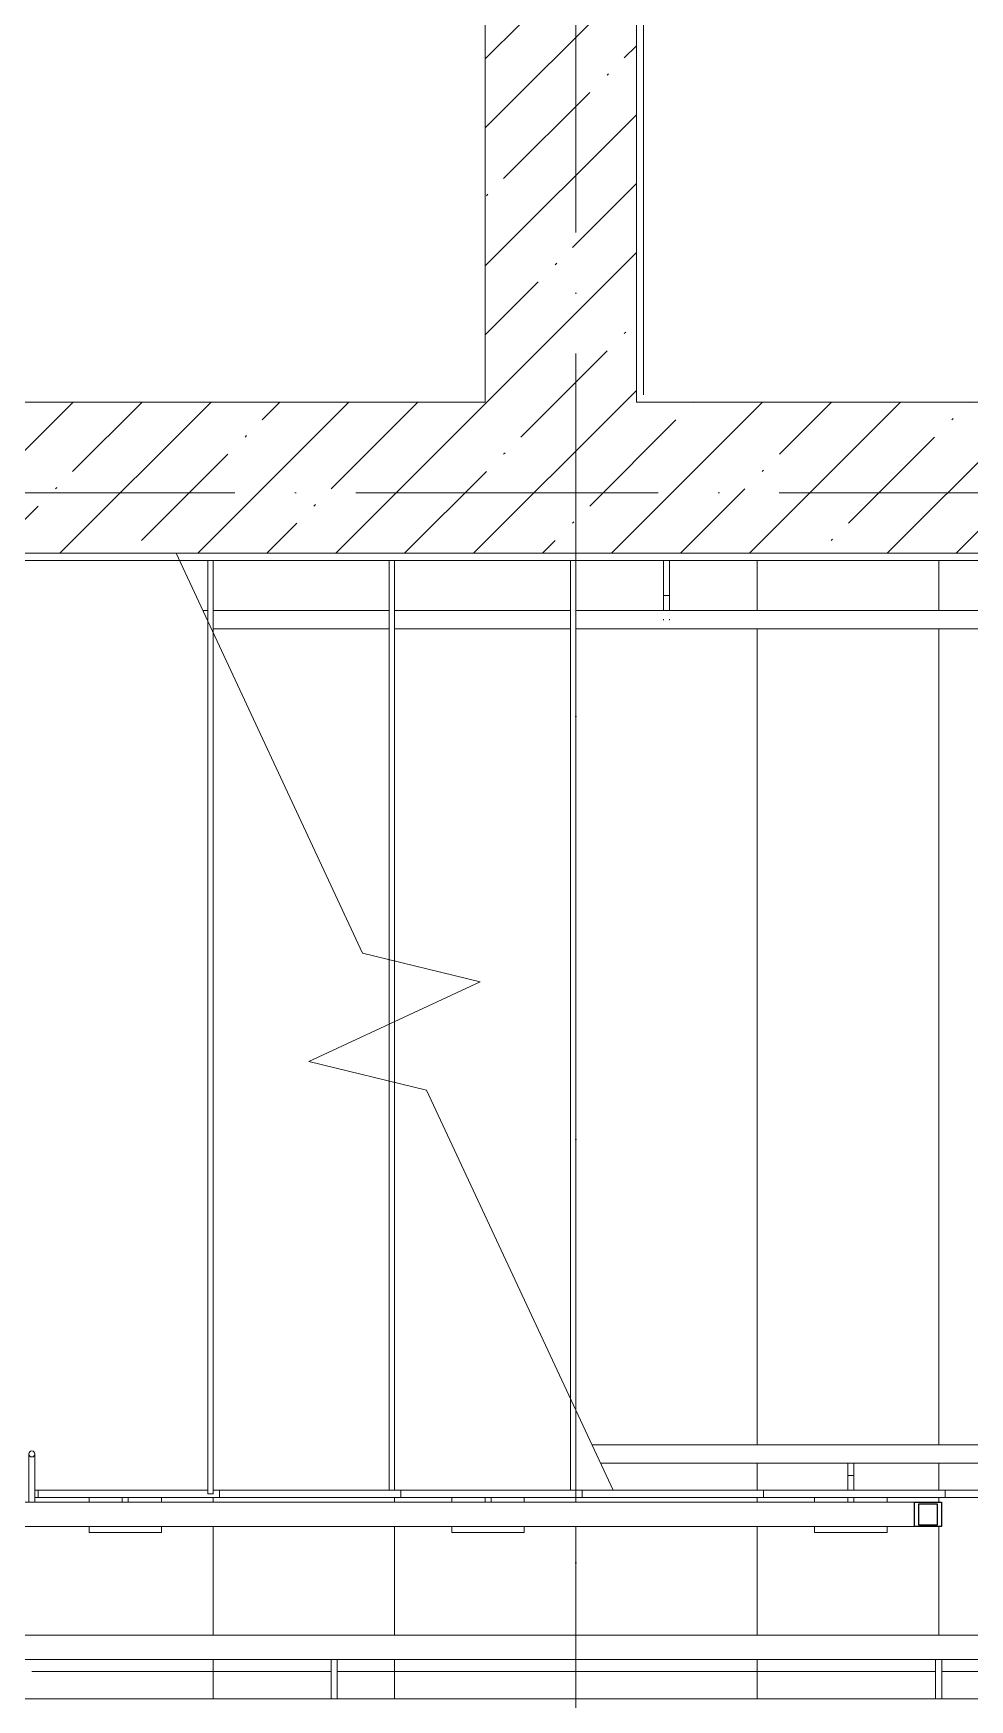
# Model space of a CAD drawing. Header units: millimetres. Extents: x -17017 to 628417, y -109036 to 199237.
# Drawn here: x 77032 to 78581, y -104562 to -101805 of the extents above; entities that cross this region are included whole.
import ezdxf

# ---------------------------------------------------------------- set-up
doc = ezdxf.new("R2010")
doc.units = ezdxf.units.MM
doc.linetypes.add('50_200_ШТРИХ_1Т_ш5_п1_п1_', pattern=[700, 500, -100, 0, -100])
for name, color, linetype, lineweight in [('0-1', 7, 'Continuous', 5), ('0-2', 7, 'Continuous', 9), ('Контуры', 7, 'Continuous', 9), ('Линии подступенков', 7, 'Continuous', 9), ('Линии свеса', 7, 'Continuous', 9), ('Марки вырезов', 7, 'Continuous', 9), ('Ограждение', 7, 'Continuous', 9), ('Ограждение-1', 7, 'Continuous', 25), ('Оси-2', 7, '50_200_ШТРИХ_1Т_ш5_п1_п1_', 9), ('Стены', 7, 'Continuous', 9), ('Стены-1', 7, 'Continuous', 13), ('стяжа', 7, 'Continuous', 30), ('Штриховка разреза-1', 7, 'Continuous', 9)]:
    doc.layers.add(name, color=color, linetype=linetype, lineweight=lineweight)
doc.layers.get('0-2').off()
pattern_1 = [(45, (0, 0), (-114.04925, 114.04925), []), (45, (114.05, 0), (-114.04925, 114.04925), [201.612, -40.322, 3.353, -36.97])]

# ---------------------------------------------------------------- blocks, each defined once
blk = doc.blocks.new('ось2эт')
at = {"layer": 'Оси-2'}
for p, q in [((77929.9, -108435.9), (77929.9, -54635.1)), ((94868.3, -102565.3), (-12388.8, -102565.3))]:
    blk.add_line(p, q, dxfattribs=at)
blk = doc.blocks.new('О_Элемент ограждения_Маршевый с подрезкой_Труба_ГОСТ 8645-68 - О_Элемент ограждения_Маршевый с подрезкой_Труба_ГОСТ 8645-68-V91-АИ2_02_План отделки стен 2-го этажа _Часть 2_')
at = {"layer": 'Ограждение'}
for p, q in [((-210, 20), (-2570, 20)), ((-210, 20), (-210, -20)), ((-20, 20), (-210, 20)), ((-1114.8, -20), (-2570, -20)), ((-210, -20), (-1105.2, -20)), ((-210, -20), (-114.8, -20)), ((-105.2, -20), (-20, -20))]:
    blk.add_line(p, q, dxfattribs=at)
at = {"layer": 'Ограждение-1'}
for p, q in [((-2614.7, -20), (-2614.7, 20)), ((-2614.7, 20), (-2570, 20)), ((-2608, 17), (-2608, -17)), ((-2576.7, 17), (-2608, 17)), ((-2576.7, -17), (-2576.7, 17)), ((-2570, 20), (-2570, -20)), ((-2570, -20), (-2614.7, -20)), ((-2608, -17), (-2576.7, -17))]:
    blk.add_line(p, q, dxfattribs=at)
blk = doc.blocks.new('О_Элемент ограждения_Обод_Труба_ГОСТ 8645-68 - О_Элемент ограждения_Обод_Труба_ГОСТ 8645-68-V87-АИ2_02_План отделки стен 2-го этажа _Часть 2_')
at = {"layer": 'Ограждение'}
for p, q in [((-3720, 20), (0, 20)), ((0, -20), (-3720, -20))]:
    blk.add_line(p, q, dxfattribs=at)
blk = doc.blocks.new('О_Элемент поручня_Маршевый_Труба_ГОСТ 8732-78 - О_Элемент поручня_Маршевый_Труба_ГОСТ 8732-78-V93-АИ2_02_План отделки стен 2-го этажа _Часть 2_')
at = {"layer": 'Ограждение'}
blk.add_line((-9.9, 0), (-3926, 0), dxfattribs=at)
blk = doc.blocks.new('Ограждение 2 - Ограждение 2-32862125-АИ2_02_План отделки стен 2-го этажа _Часть 2_')
at = {"layer": 'Ограждение'}
for p, q in [((85794.7, 1719), (85794.7, 1661.1)), ((85794.7, 1719), (85794.7, 1661.1)), ((85804.7, 1661.1), (85804.7, 1719)), ((85804.7, 1661.1), (85804.7, 1719)), ((85041, 1636), (85032.9, 1636)), ((85341, 1636), (85050, 1636)), ((85641, 1636), (85350, 1636)), ((87453.5, 1636), (85650, 1636)), ((85050, 1606), (85341, 1606)), ((85350, 1606), (85641, 1606)), ((85650, 1606), (87453.5, 1606))]:
    blk.add_line(p, q, dxfattribs=at)
at = {"layer": 'Ограждение', "flags": 128}
for points in [[(85794.7, 1636.6), (85794.7, 1638), (85794.7, 1639.3), (85794.7, 1640.7), (85794.7, 1642.2), (85794.7, 1643.7), (85794.7, 1645.2), (85794.7, 1646.7), (85794.7, 1648.3), (85794.7, 1649.8), (85794.7, 1651.4), (85794.7, 1653), (85794.7, 1654.6), (85794.7, 1656.3), (85794.7, 1657.9), (85794.7, 1659.6), (85794.7, 1661.1)], [(85794.7, 1636.6), (85794.7, 1638), (85794.7, 1639.3), (85794.7, 1640.7), (85794.7, 1642.2), (85794.7, 1643.7), (85794.7, 1645.2), (85794.7, 1646.7), (85794.7, 1648.3), (85794.7, 1649.8), (85794.7, 1651.4), (85794.7, 1653), (85794.7, 1654.6), (85794.7, 1656.3), (85794.7, 1657.9), (85794.7, 1659.6), (85794.7, 1661.1)], [(85804.7, 1661.1), (85804.7, 1659.4), (85804.7, 1657.8), (85804.7, 1656.2), (85804.7, 1654.5), (85804.7, 1652.9), (85804.7, 1651.3), (85804.7, 1649.7), (85804.7, 1648.1), (85804.7, 1646.6), (85804.7, 1645.1), (85804.7, 1643.6), (85804.7, 1642.1), (85804.7, 1640.6), (85804.7, 1639.2), (85804.7, 1637.9), (85804.7, 1636.5)], [(85804.7, 1661.1), (85804.7, 1659.4), (85804.7, 1657.8), (85804.7, 1656.2), (85804.7, 1654.5), (85804.7, 1652.9), (85804.7, 1651.3), (85804.7, 1649.7), (85804.7, 1648.1), (85804.7, 1646.6), (85804.7, 1645.1), (85804.7, 1643.6), (85804.7, 1642.1), (85804.7, 1640.6), (85804.7, 1639.2), (85804.7, 1637.9), (85804.7, 1636.5)], [(85794.7, 1620.1), (85794.7, 1620.2), (85794.7, 1620.3), (85794.7, 1620.4), (85794.7, 1620.7), (85794.7, 1621), (85794.7, 1621.4), (85794.7, 1621.8)], [(85804.7, 1621.8), (85804.7, 1621.3), (85804.7, 1621), (85804.7, 1620.7), (85804.7, 1620.4), (85804.7, 1620.3), (85804.7, 1620.2), (85804.7, 1620.1)]]:
    blk.add_lwpolyline(points, dxfattribs=at)
at = {"layer": 'Ограждение'}
for points in [[(85794.8, 1661.1), (85794.7, 1661.1), (85794.7, 1661.1), (85794.8, 1661.1)], [(85794.8, 1661.1), (85794.7, 1661.1), (85794.7, 1661.1), (85795.3, 1661.1), (85796.4, 1661.1), (85798, 1661.1), (85799.1, 1661.1), (85799.7, 1661.1)], [(85799.7, 1661.1), (85800.3, 1661.1), (85801.5, 1661.1), (85803, 1661.1), (85804.1, 1661.1), (85804.5, 1661.1), (85804.6, 1661.1)]]:
    blk.add_open_spline(points, degree=3, dxfattribs=at)
blk = doc.blocks.new('Ограждение 6 - Ограждение 2-32862468-АИ2_02_План отделки стен 2-го этажа _Часть 2_')
at = {"layer": 'Ограждение'}
for p, q in [((87450.9, 194.7), (85676.4, 194.7)), ((85690.4, 164.7), (87450.9, 164.7)), ((86099.6, 144), (86099.6, 119.7)), ((86099.6, 139.6), (86099.6, 119.7)), ((86109.6, 119.7), (86109.6, 144)), ((86109.6, 119.7), (86109.6, 139.6)), ((84844.6, 107.7), (84844.6, 99.7)), ((84899.6, 107.7), (84899.6, 99.7)), ((84899.6, 107.7), (84899.6, 99.7)), ((84909.6, 99.7), (84909.6, 107.7)), ((84909.6, 99.7), (84909.6, 107.7)), ((84964.6, 99.7), (84964.6, 107.7)), ((85444.6, 107.7), (85444.6, 99.7)), ((85499.6, 107.7), (85499.6, 99.7)), ((85499.6, 107.7), (85499.6, 99.7)), ((85509.6, 99.7), (85509.6, 107.7)), ((85509.6, 99.7), (85509.6, 107.7)), ((85564.6, 99.7), (85564.6, 107.7)), ((86044.6, 107.7), (86044.6, 99.7)), ((86099.6, 107.7), (86099.6, 99.7)), ((86099.6, 107.7), (86099.6, 99.7)), ((86109.6, 99.7), (86109.6, 107.7)), ((86109.6, 99.7), (86109.6, 107.7)), ((86164.6, 99.7), (86164.6, 107.7)), ((84844.6, 59.7), (84844.6, 49.7)), ((84964.6, 49.7), (84964.6, 59.7)), ((85444.6, 59.7), (85444.6, 49.7)), ((85564.6, 49.7), (85564.6, 59.7)), ((86044.6, 59.7), (86044.6, 49.7)), ((86164.6, 49.7), (86164.6, 59.7)), ((84844.6, 49.7), (84964.6, 49.7)), ((85444.6, 49.7), (85564.6, 49.7)), ((86044.6, 49.7), (86164.6, 49.7))]:
    blk.add_line(p, q, dxfattribs=at)
at = {"layer": 'Ограждение', "flags": 128}
for points in [[(86099.6, 144), (86099.6, 145.6), (86099.6, 147.3), (86099.6, 148.9), (86099.6, 150.5), (86099.6, 152.2), (86099.6, 153.8), (86099.6, 155.4), (86099.6, 156.9), (86099.6, 158.5), (86099.6, 160), (86099.6, 161.5), (86099.6, 163), (86099.6, 164.4)], [(86099.6, 139.6), (86099.6, 141.2), (86099.6, 142.9), (86099.6, 144.5), (86099.6, 146.2), (86099.6, 147.8), (86099.6, 149.4), (86099.6, 151), (86099.6, 152.6), (86099.6, 154.1), (86099.6, 155.6), (86099.6, 157.1), (86099.6, 158.6), (86099.6, 160.1), (86099.6, 161.5), (86099.6, 162.8), (86099.6, 164.2)], [(86109.6, 164.3), (86109.6, 162.9), (86109.6, 161.4), (86109.6, 159.9), (86109.6, 158.4), (86109.6, 156.8), (86109.6, 155.2), (86109.6, 153.7), (86109.6, 152), (86109.6, 150.4), (86109.6, 148.8), (86109.6, 147.2), (86109.6, 145.5), (86109.6, 144)], [(86109.6, 164.1), (86109.6, 162.7), (86109.6, 161.4), (86109.6, 159.9), (86109.6, 158.5), (86109.6, 157), (86109.6, 155.5), (86109.6, 154), (86109.6, 152.4), (86109.6, 150.9), (86109.6, 149.3), (86109.6, 147.7), (86109.6, 146), (86109.6, 144.4), (86109.6, 142.8), (86109.6, 141.1), (86109.6, 139.6)]]:
    blk.add_lwpolyline(points, dxfattribs=at)
at = {"layer": 'Ограждение'}
for points in [[(86099.7, 144), (86099.8, 144), (86100.2, 144), (86101.3, 144), (86102.9, 144), (86104, 144), (86104.6, 144)], [(86104.6, 144), (86105.2, 144), (86106.4, 144), (86107.9, 144), (86109, 144), (86109.6, 144), (86109.6, 144), (86109.5, 144)], [(86109.5, 139.6), (86109.6, 139.6), (86109.6, 139.6), (86109.5, 139.6)]]:
    blk.add_open_spline(points, degree=3, dxfattribs=at)
blk = doc.blocks.new('О_Кронштейн_Форма Г_Круг_ГОСТ 2590-2006 - О_Кронштейн_Форма Г_Круг_ГОСТ 2590-2006-31422595-АИ2_02_План отделки стен 2-го этажа _Часть 2_')
at = {"layer": 'Ограждение'}
for p, q in [((2394.3, 1980), (2394.3, 2035)), ((2404.3, 2035), (2404.3, 1980)), ((2399.3, 1980), (2394.3, 1980)), ((2404.3, 1980), (2399.3, 1980))]:
    blk.add_line(p, q, dxfattribs=at)
at = {"layer": 'Ограждение', "flags": 128}
for points in [[(2394.3, 2035), (2394.3, 2036), (2394.3, 2037), (2394.3, 2038), (2394.3, 2039), (2394.3, 2040), (2394.3, 2040.9), (2394.3, 2041.9), (2394.3, 2042.9), (2394.3, 2043.8), (2394.3, 2044.7), (2394.3, 2045.6), (2394.3, 2046.5), (2394.3, 2047.4), (2394.3, 2048.3), (2394.3, 2049.1), (2394.3, 2049.9), (2394.3, 2050.7), (2394.3, 2051.5), (2394.3, 2052.2), (2394.3, 2052.9), (2394.3, 2053.6), (2394.3, 2054.3), (2394.3, 2054.9), (2394.3, 2055.5), (2394.3, 2056), (2394.3, 2056.6), (2394.3, 2057), (2394.3, 2057.5), (2394.3, 2057.9), (2394.3, 2058.3), (2394.3, 2058.6), (2394.3, 2059), (2394.3, 2059.2), (2394.3, 2059.4), (2394.3, 2059.6), (2394.3, 2059.8), (2394.3, 2059.9), (2394.3, 2060), (2394.3, 2060)], [(2404.3, 2060), (2404.3, 2060), (2404.3, 2059.9), (2404.3, 2059.8), (2404.3, 2059.7), (2404.3, 2059.5), (2404.3, 2059.3), (2404.3, 2059), (2404.3, 2058.7), (2404.3, 2058.4), (2404.3, 2058), (2404.3, 2057.6), (2404.3, 2057.2), (2404.3, 2056.7), (2404.3, 2056.2), (2404.3, 2055.6), (2404.3, 2055.1), (2404.3, 2054.4), (2404.3, 2053.8), (2404.3, 2053.1), (2404.3, 2052.4), (2404.3, 2051.7), (2404.3, 2050.9), (2404.3, 2050.1), (2404.3, 2049.3), (2404.3, 2048.5), (2404.3, 2047.7), (2404.3, 2046.8), (2404.3, 2045.9), (2404.3, 2045), (2404.3, 2044.1), (2404.3, 2043.1), (2404.3, 2042.2), (2404.3, 2041.2), (2404.3, 2040.2), (2404.3, 2039.2), (2404.3, 2038.3), (2404.3, 2037.3), (2404.3, 2036.3), (2404.3, 2035.3), (2404.3, 2035)]]:
    blk.add_lwpolyline(points, dxfattribs=at)
at = {"layer": 'Ограждение'}
for start, end in [(90, 270), (270, 90)]:
    blk.add_arc((2399.3, 2060), 5, start, end, dxfattribs=at)
blk = doc.blocks.new('О_Кронштейн_Форма Г_Круг_ГОСТ 2590-2006 - О_Кронштейн_Форма Г_Круг_ГОСТ 2590-2006-V88-АИ2_02_План отделки стен 2-го этажа _Часть 2_')
at = {"layer": 'Ограждение'}
for p, q in [((5895, 1665), (5895, 1720)), ((5905, 1720), (5905, 1665))]:
    blk.add_line(p, q, dxfattribs=at)
at = {"layer": 'Ограждение', "flags": 128}
for points in [[(5895, 1655), (5895, 1655.9), (5895, 1656.9), (5895, 1657.8), (5895, 1658.8), (5895, 1659.8), (5895, 1660.8), (5895, 1661.7), (5895, 1662.7), (5895, 1663.7), (5895, 1664.7), (5895, 1665)], [(5905, 1665), (5905, 1664), (5905, 1663), (5905, 1662), (5905, 1661), (5905, 1660), (5905, 1659.1), (5905, 1658.1), (5905, 1657.1), (5905, 1656.2), (5905, 1655.3)]]:
    blk.add_lwpolyline(points, dxfattribs=at)
blk = doc.blocks.new('0125-Р-ОО-Ш2-АР-о_23_10_2024_rvt-1-АИ2_02_План отделки стен 2-го этажа _Часть 2_')
at = {"layer": 'Штриховка разреза-1'}
h = blk.add_hatch(dxfattribs=at)
h.set_pattern_fill('FP_1', color=256, style=0, pattern_type=2)
h.set_pattern_definition(pattern_1)
h.paths.add_polyline_path([(87850, 3800), (88100, 3800), (88100, 4850), (87850, 4850), (87850, 4189)], flags=0)
h.paths.add_polyline_path([(87850, 6200), (88100, 6200), (88100, 6500), (87850, 6500)], flags=0)
h = blk.add_hatch(dxfattribs=at)
h.set_pattern_fill('FP_1', color=256, style=0, pattern_type=2)
h.set_pattern_definition(pattern_1)
h.paths.add_polyline_path([(91350, 3550), (91350, 3800), (86150, 3800), (86150, 3550), (91018.2, 3550)], flags=0)
at = {"layer": 'Контуры'}
for p, q in [((87104.8, 2000), (87391, 2000)), ((87400, 2000), (87691, 2000)), ((87700, 2000), (87991, 2000)), ((88000, 2000), (88061.4, 2000)), ((87400, 1700), (87100, 1700)), ((87595.2, 1700), (87400, 1700)), ((87700, 1700), (87604.6, 1700)), ((88000, 1700), (87700, 1700)), ((88300, 1700), (88000, 1700)), ((88595.2, 1700), (88300, 1700)), ((88900, 1700), (88604.6, 1700))]:
    blk.add_line(p, q, dxfattribs=at)
at = {"layer": 'Линии подступенков'}
for p, q in [((88300, 3538), (88300, 3454.8)), ((88600, 3538), (88600, 3454.8)), ((87400, 3418.4), (87400, 2000)), ((88300, 3425.2), (88300, 2075)), ((88600, 3425.2), (88600, 2075)), ((87700, 2875.4), (87700, 2775)), ((87700, 2674.6), (87700, 2000)), ((88000, 2131.6), (88000, 2000)), ((88300, 2045.2), (88300, 2000)), ((88600, 2045.2), (88600, 2000)), ((87400, 1988), (87400, 1980)), ((87700, 1988), (87700, 1980)), ((88000, 1988), (88000, 1980)), ((88300, 1988), (88300, 1980)), ((88600, 1988), (88600, 1980)), ((87400, 1940), (87400, 1760)), ((87700, 1940), (87700, 1760)), ((88000, 1940), (88000, 1760)), ((88300, 1940), (88300, 1760)), ((88600, 1940), (88600, 1760)), ((87400, 1720), (87400, 1700)), ((87700, 1720), (87700, 1700)), ((88000, 1720), (88000, 1700)), ((88300, 1720), (88300, 1700)), ((87400, 1654.6), (87400, 1700)), ((87700, 1654.6), (87700, 1700)), ((88000, 1654.6), (88000, 1700)), ((88300, 1654.6), (88300, 1700))]:
    blk.add_line(p, q, dxfattribs=at)
at = {"layer": 'Линии свеса'}
for p, q in [((88300, 3538), (88300, 3454.8)), ((88600, 3538), (88600, 3454.8)), ((87400, 3418.4), (87400, 2000)), ((88300, 3425.2), (88300, 2075)), ((88600, 3425.2), (88600, 2075)), ((87700, 2875.4), (87700, 2775)), ((87700, 2674.6), (87700, 2000)), ((88000, 2131.6), (88000, 2000)), ((88300, 2045.2), (88300, 2000)), ((88600, 2045.2), (88600, 2000)), ((87400, 1988), (87400, 1980)), ((87700, 1988), (87700, 1980)), ((88000, 1988), (88000, 1980)), ((88300, 1988), (88300, 1980)), ((88600, 1988), (88600, 1980)), ((87400, 1940), (87400, 1760)), ((87700, 1940), (87700, 1760)), ((88000, 1940), (88000, 1760)), ((88300, 1940), (88300, 1760)), ((88600, 1940), (88600, 1760)), ((87400, 1720), (87400, 1700)), ((87700, 1720), (87700, 1700)), ((88000, 1720), (88000, 1700)), ((88300, 1720), (88300, 1700)), ((87400, 1654.6), (87400, 1700)), ((87700, 1654.6), (87700, 1700)), ((88000, 1654.6), (88000, 1700)), ((88300, 1654.6), (88300, 1700))]:
    blk.add_line(p, q, dxfattribs=at)
at = {"layer": 'Марки вырезов'}
for p, q in [((87647.2, 2888.3), (87338.6, 3550)), ((87841.6, 2841), (87647.2, 2888.3)), ((87558.4, 2709), (87841.6, 2841)), ((87752.8, 2661.7), (87558.4, 2709)), ((88061.4, 2000), (87752.8, 2661.7))]:
    blk.add_line(p, q, dxfattribs=at)
at = {"layer": 'Стены-1'}
for p, q in [((87850, 4850), (87850, 3800)), ((88100, 3800), (88100, 4850)), ((87850, 3800), (86150, 3800)), ((91350, 3800), (88100, 3800)), ((86150, 3550), (91350, 3550))]:
    blk.add_line(p, q, dxfattribs=at)
at = {"layer": '0-2'}
for name, p in [('Ограждение 2 - Ограждение 2-32862125-АИ2_02_План отделки стен 2-го этажа _Часть 2_', (2350, 1819)), ('Ограждение 6 - Ограждение 2-32862468-АИ2_02_План отделки стен 2-го этажа _Часть 2_', (2350, 1880.3)), ('О_Кронштейн_Форма Г_Круг_ГОСТ 2590-2006 - О_Кронштейн_Форма Г_Круг_ГОСТ 2590-2006-31422595-АИ2_02_План отделки стен 2-го этажа _Часть 2_', (84700.7, 0)), ('О_Элемент ограждения_Обод_Труба_ГОСТ 8645-68 - О_Элемент ограждения_Обод_Труба_ГОСТ 8645-68-V87-АИ2_02_План отделки стен 2-го этажа _Часть 2_', (89710, 1740)), ('О_Кронштейн_Форма Г_Круг_ГОСТ 2590-2006 - О_Кронштейн_Форма Г_Круг_ГОСТ 2590-2006-V88-АИ2_02_План отделки стен 2-го этажа _Часть 2_', (81700, 0)), ('О_Кронштейн_Форма Г_Круг_ГОСТ 2590-2006 - О_Кронштейн_Форма Г_Круг_ГОСТ 2590-2006-V88-АИ2_02_План отделки стен 2-го этажа _Часть 2_', (82700, 0)), ('О_Элемент поручня_Маршевый_Труба_ГОСТ 8732-78 - О_Элемент поручня_Маршевый_Труба_ГОСТ 8732-78-V93-АИ2_02_План отделки стен 2-го этажа _Часть 2_', (89818.4, 1655))]:
    blk.add_blockref(name, p, dxfattribs=at)
at = {"layer": '0-2', "rotation": 180}
blk.add_blockref('О_Элемент ограждения_Маршевый с подрезкой_Труба_ГОСТ 8645-68 - О_Элемент ограждения_Маршевый с подрезкой_Труба_ГОСТ 8645-68-V91-АИ2_02_План отделки стен 2-го этажа _Часть 2_', (85990, 1960), dxfattribs=at)
blk = doc.blocks.new('2ч2эт')
at = {"layer": 'Стены'}
for p, q in [((77320.9, -104221.3), (77320.9, -102677.3)), ((77329.9, -102677.3), (77329.9, -104221.3)), ((77620.9, -104215.3), (77620.9, -102677.3)), ((77629.9, -102677.3), (77629.9, -104215.3)), ((77920.9, -104215.3), (77920.9, -102677.3)), ((77929.9, -102677.3), (77929.9, -104215.3)), ((77040.4, -104215.3), (77040.4, -104227.3)), ((77320.9, -104221.3), (77329.9, -104221.3)), ((77340.4, -104215.3), (77340.4, -104227.3)), ((77620.9, -104215.3), (77629.9, -104215.3)), ((77640.4, -104215.3), (77640.4, -104227.3)), ((77920.9, -104215.3), (77929.9, -104215.3)), ((77940.4, -104215.3), (77940.4, -104227.3)), ((77991.3, -104215.3), (80062.4, -104215.3)), ((78240.4, -104215.3), (78240.4, -104227.3)), ((78540.4, -104215.3), (78540.4, -104227.3)), ((77940.4, -104227.3), (77034.8, -104227.3)), ((80062.4, -104227.3), (77940.4, -104227.3))]:
    blk.add_line(p, q, dxfattribs=at)
at = {"layer": 'Стены-1'}
for p, q in [((78029.9, -99727.3), (78029.9, -102415.3)), ((78041.9, -102403.3), (78041.9, -99727.3)), ((78029.9, -102415.3), (78041.9, -102415.3)), ((75817.9, -102677.3), (81267.9, -102677.3)), ((81279.9, -102665.3), (75829.9, -102665.3))]:
    blk.add_line(p, q, dxfattribs=at)
at = {"layer": '0-1'}
blk.add_blockref('0125-Р-ОО-Ш2-АР-о_23_10_2024_rvt-1-АИ2_02_План отделки стен 2-го этажа _Часть 2_', (-10070.1, -106215.3), dxfattribs=at)

msp = doc.modelspace()

# ---------------------------------------------------------------- block references
at = {"layer": 'стяжа'}
for name in ['ось2эт', '2ч2эт']:
    msp.add_blockref(name, (0, 0), dxfattribs=at)

doc.saveas('drawing.dxf')
